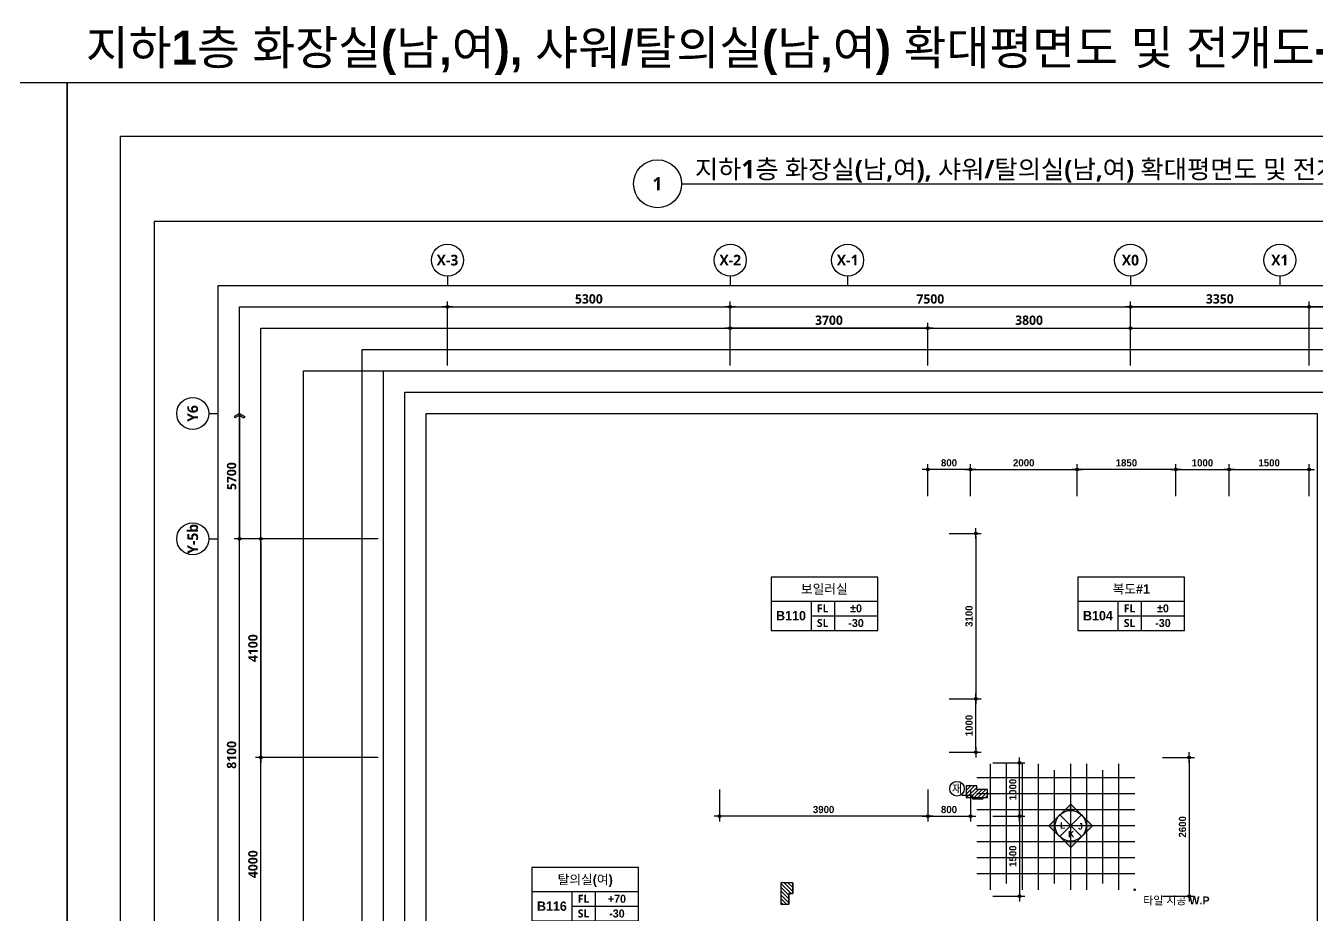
# Model space of a CAD drawing. Header units: millimetres. Extents: x 0 to 336000, y 0 to 30768.
# Drawn here: x 41223 to 65425, y 14094 to 30768 of the extents above; entities that cross this region are included whole.
import ezdxf
from ezdxf.enums import TextEntityAlignment as Align

# ---------------------------------------------------------------- set-up
doc = ezdxf.new("R2010")
doc.units = ezdxf.units.MM
doc.header["$LTSCALE"] = 50
doc.layers.get('Defpoints').update_dxf_attribs({"color": 153})
for name, color, linetype in [('0SYMB', 7, 'Continuous'), ('A-ANNO-DIM', 4, 'Continuous'), ('A-ANNO-GRA1', 7, 'Continuous'), ('A-ANNO-SYMB', 7, 'Continuous'), ('A-ANNO-TEXT1', 7, 'Continuous'), ('A-ANNO-TEXT2', 3, 'Continuous'), ('A-ANNO-TITL', 7, 'Continuous'), ('A-FLOR-GRID', 8, 'Continuous'), ('A-FLOR-TOIL-TILE', 8, 'Continuous'), ('A-ST-AXIS-BUB', 7, 'Continuous'), ('A-ST-AXIS-DIM', 7, 'Continuous'), ('AA-XXXX-TXT1', 2, 'Continuous'), ('HAT', 5, 'Continuous'), ('SYM', 7, 'Continuous')]:
    doc.layers.add(name, color=color, linetype=linetype)
doc.layers.add('G(그리드1)', color=185, linetype='Continuous', plot=False)
doc.layers.add('G(그리드2)', color=235, linetype='Continuous', plot=False)
doc.styles.add('2020음성 1차', font='나눔고딕Bold.ttf')
doc.styles.add('SH_나눔', font='')
doc.styles.add('SH_진천_나눔', font='')
doc.styles.get('SH_나눔').set_extended_font_data('NanumGothic', bold=True)
doc.styles.get('SH_진천_나눔').set_extended_font_data('NanumGothic', bold=True)
doc.dimstyles.new('SHP 50', dxfattribs={"dimscale": 50, "dimtxt": 3.5, "dimasz": 1, "dimexe": 2, "dimexo": 2, "dimgap": 1, "dimtad": 1, "dimdec": 0, "dimzin": 0, "dimdsep": 46, "dimtxsty": 'SH_진천_나눔', "dimblk": 'DIMDOT', "dimcen": 0.09, "dimclrd": 256, "dimclre": 256, "dimclrt": 3, "dimadec": 0, "dimazin": 1, "dimtfac": 1, "dimtdec": 0, "dimtix": 1, "dimtmove": 2, "dimatfit": 0, "dimldrblk": 'DIMDOT', "dimfxl": 1, "dimtolj": 1, "dimtzin": 0, "dimlwd": -1, "dimlwe": -1, "dimarcsym": 0})
doc.dimstyles.new('SHP 50내부', dxfattribs={"dimscale": 50, "dimtxt": 2.7, "dimasz": 1, "dimexe": 2, "dimexo": 2, "dimgap": 1, "dimtad": 1, "dimdec": 0, "dimzin": 0, "dimdsep": 46, "dimtxsty": '2020음성 1차', "dimblk": 'DIMDOT', "dimcen": 0.09, "dimclrd": 256, "dimclre": 256, "dimclrt": 3, "dimadec": 0, "dimazin": 1, "dimtfac": 1, "dimtdec": 0, "dimtix": 1, "dimtmove": 2, "dimatfit": 0, "dimldrblk": 'DIMDOT', "dimfxl": 1, "dimtolj": 1, "dimtzin": 0, "dimlwd": -1, "dimlwe": -1, "dimarcsym": 0})

# ---------------------------------------------------------------- blocks, each defined once
blk = doc.blocks.new('*U3112')
at = {"layer": 'A-ANNO-TITL'}
blk.add_line((0, 0), (14450, 0), dxfattribs=at)
blk.add_circle((-450, 0), 450, dxfattribs=at)
at = {"layer": 'AA-XXXX-TXT1', "style": 'SH_진천_나눔'}
blk.add_attdef('DWG.TITLE', (250, 100), '', height=350, dxfattribs=at)
at = {"layer": 'AA-XXXX-TXT1', "color": 7, "style": 'SH_진천_나눔'}
blk.add_attdef('NO1', text='', height=300, dxfattribs=at).set_placement((-450, 0), align=Align.MIDDLE)
at = {"layer": 'AA-XXXX-TXT1', "style": 'SH_진천_나눔'}
blk.add_attdef('SCALE', text='', height=150, dxfattribs=at).set_placement((14200, -100), align=Align.TOP_RIGHT)
blk = doc.blocks.new('DIMDOT')
at = {"color": 0}
blk.add_line((-2, 0), (2, 0), dxfattribs=at)
for radius in [0.5, 0.25]:
    blk.add_circle((0, 0), radius, dxfattribs=at)
blk = doc.blocks.new('*D15575')
at = {"layer": 'A-ST-AXIS-DIM'}
for p, q in [((54425, 24400), (54425, 25600)), ((54475, 25500), (61875, 25500)), ((61925, 24400), (61925, 25600))]:
    blk.add_line(p, q, dxfattribs=at)
at = {"layer": 'Defpoints', "color": 0}
for p in [(61925, 25500), (54425, 24300), (61925, 24300)]:
    blk.add_point(p, dxfattribs=at)
at = {"layer": 'A-ST-AXIS-DIM', "linetype": 'ByBlock', "xscale": 50, "yscale": 50, "zscale": 50, "rotation": 180}
blk.add_blockref('DIMDOT', (54425, 25500), dxfattribs=at)
at = {"layer": 'A-ST-AXIS-DIM', "linetype": 'ByBlock', "xscale": 50, "yscale": 50, "zscale": 50}
blk.add_blockref('DIMDOT', (61925, 25500), dxfattribs=at)
at = {"layer": 'A-ST-AXIS-DIM', "color": 3, "insert": (58175, 25646), "char_height": 175, "attachment_point": 5, "style": 'SH_진천_나눔'}
blk.add_mtext('\\A1;7500', dxfattribs=at)
blk = doc.blocks.new('A-ST-AXIS-BUB-1')
at = {"layer": 'A-ST-AXIS-BUB'}
blk.add_line((0, 350), (0, 0), dxfattribs=at)
blk.add_circle((0, 950), 600, dxfattribs=at)
blk = doc.blocks.new('*D15576')
at = {"layer": 'A-ANNO-DIM'}
for p, q in [((58925, 21950), (58925, 22550)), ((60925, 21950), (60925, 22550)), ((58975, 22450), (60875, 22450))]:
    blk.add_line(p, q, dxfattribs=at)
at = {"layer": 'Defpoints', "color": 0}
for p in [(60925, 22450), (58925, 21850), (60925, 21850)]:
    blk.add_point(p, dxfattribs=at)
at = {"layer": 'A-ANNO-DIM', "linetype": 'ByBlock', "xscale": 50, "yscale": 50, "zscale": 50, "rotation": 180}
blk.add_blockref('DIMDOT', (58925, 22450), dxfattribs=at)
at = {"layer": 'A-ANNO-DIM', "linetype": 'ByBlock', "xscale": 50, "yscale": 50, "zscale": 50}
blk.add_blockref('DIMDOT', (60925, 22450), dxfattribs=at)
at = {"layer": 'A-ANNO-DIM', "color": 3, "insert": (59925, 22574), "char_height": 135, "attachment_point": 5, "style": '2020음성 1차'}
blk.add_mtext('\\A1;2000', dxfattribs=at)
blk = doc.blocks.new('*D15579')
at = {"layer": 'A-ANNO-DIM'}
for p, q in [((60925, 21950), (60925, 22550)), ((62775, 21950), (62775, 22550)), ((62725, 22450), (60975, 22450))]:
    blk.add_line(p, q, dxfattribs=at)
at = {"layer": 'Defpoints', "color": 0}
for p in [(60925, 22450), (60925, 21850), (62775, 21850)]:
    blk.add_point(p, dxfattribs=at)
at = {"layer": 'A-ANNO-DIM', "linetype": 'ByBlock', "xscale": 50, "yscale": 50, "zscale": 50, "rotation": 180}
blk.add_blockref('DIMDOT', (60925, 22450), dxfattribs=at)
at = {"layer": 'A-ANNO-DIM', "linetype": 'ByBlock', "xscale": 50, "yscale": 50, "zscale": 50}
blk.add_blockref('DIMDOT', (62775, 22450), dxfattribs=at)
at = {"layer": 'A-ANNO-DIM', "color": 3, "insert": (61850, 22574), "char_height": 135, "attachment_point": 5, "style": '2020음성 1차'}
blk.add_mtext('\\A1;1850', dxfattribs=at)
blk = doc.blocks.new('*D15580')
at = {"layer": 'A-ST-AXIS-DIM'}
for p, q in [((47825, 21150), (45125, 21150)), ((45225, 13100), (45225, 21100)), ((47825, 13050), (45125, 13050))]:
    blk.add_line(p, q, dxfattribs=at)
at = {"layer": 'Defpoints', "color": 0}
for p in [(45225, 21150), (47925, 21150), (47925, 13050)]:
    blk.add_point(p, dxfattribs=at)
at = {"layer": 'A-ST-AXIS-DIM', "linetype": 'ByBlock', "xscale": 50, "yscale": 50, "zscale": 50}
for p, rotation in [((45225, 21150), 90), ((45225, 13050), 270)]:
    blk.add_blockref('DIMDOT', p, dxfattribs=dict(at, rotation=rotation))
at = {"layer": 'A-ST-AXIS-DIM', "color": 3, "insert": (45079, 17100), "char_height": 175, "attachment_point": 5, "rotation": 90, "style": 'SH_진천_나눔'}
blk.add_mtext('\\A1;8100', dxfattribs=at)
blk = doc.blocks.new('arrow1')
at = {"color": 0}
for p, q in [((0, 0), (0.29, 0.5)), ((0, 0), (0.29, -0.5)), ((0.16, 0), (0.41, 0.43)), ((0.16, 0), (0.41, -0.43)), ((0.29, 0.5), (0.41, 0.43)), ((0.29, -0.5), (0.41, -0.43))]:
    blk.add_line(p, q, dxfattribs=at)
blk = doc.blocks.new('*D15587')
at = {"layer": 'A-ANNO-DIM'}
for p, q in [((58125, 21950), (58125, 22550)), ((58925, 21950), (58925, 22550)), ((58875, 22450), (58175, 22450))]:
    blk.add_line(p, q, dxfattribs=at)
at = {"layer": 'Defpoints', "color": 0}
for p in [(58125, 22450), (58125, 21850), (58925, 21850)]:
    blk.add_point(p, dxfattribs=at)
at = {"layer": 'A-ANNO-DIM', "linetype": 'ByBlock', "xscale": 50, "yscale": 50, "zscale": 50, "rotation": 180}
blk.add_blockref('DIMDOT', (58125, 22450), dxfattribs=at)
at = {"layer": 'A-ANNO-DIM', "linetype": 'ByBlock', "xscale": 50, "yscale": 50, "zscale": 50}
blk.add_blockref('DIMDOT', (58925, 22450), dxfattribs=at)
at = {"layer": 'A-ANNO-DIM', "color": 3, "insert": (58525, 22574), "char_height": 135, "attachment_point": 5, "style": '2020음성 1차'}
blk.add_mtext('\\A1;800', dxfattribs=at)
blk = doc.blocks.new('*D15589')
at = {"layer": 'A-ST-AXIS-DIM'}
for p, q in [((54425, 24400), (54425, 25200)), ((58125, 24400), (58125, 25200)), ((58075, 25100), (54475, 25100))]:
    blk.add_line(p, q, dxfattribs=at)
at = {"layer": 'Defpoints', "color": 0}
for p in [(54425, 25100), (54425, 24300), (58125, 24300)]:
    blk.add_point(p, dxfattribs=at)
at = {"layer": 'A-ST-AXIS-DIM', "linetype": 'ByBlock', "xscale": 50, "yscale": 50, "zscale": 50, "rotation": 180}
blk.add_blockref('DIMDOT', (54425, 25100), dxfattribs=at)
at = {"layer": 'A-ST-AXIS-DIM', "linetype": 'ByBlock', "xscale": 50, "yscale": 50, "zscale": 50}
blk.add_blockref('DIMDOT', (58125, 25100), dxfattribs=at)
at = {"layer": 'A-ST-AXIS-DIM', "color": 3, "insert": (56275, 25247), "char_height": 175, "attachment_point": 5, "style": 'SH_진천_나눔'}
blk.add_mtext('\\A1;3700', dxfattribs=at)
blk = doc.blocks.new('*D15590')
at = {"layer": 'A-ST-AXIS-DIM'}
for p, q in [((49125, 24400), (49125, 25600)), ((49175, 25500), (54375, 25500)), ((54425, 24400), (54425, 25600))]:
    blk.add_line(p, q, dxfattribs=at)
at = {"layer": 'Defpoints', "color": 0}
for p in [(54425, 25500), (49125, 24300), (54425, 24300)]:
    blk.add_point(p, dxfattribs=at)
at = {"layer": 'A-ST-AXIS-DIM', "linetype": 'ByBlock', "xscale": 50, "yscale": 50, "zscale": 50, "rotation": 180}
blk.add_blockref('DIMDOT', (49125, 25500), dxfattribs=at)
at = {"layer": 'A-ST-AXIS-DIM', "linetype": 'ByBlock', "xscale": 50, "yscale": 50, "zscale": 50}
blk.add_blockref('DIMDOT', (54425, 25500), dxfattribs=at)
at = {"layer": 'A-ST-AXIS-DIM', "color": 3, "insert": (51775, 25647), "char_height": 175, "attachment_point": 5, "style": 'SH_진천_나눔'}
blk.add_mtext('\\A1;5300', dxfattribs=at)
blk = doc.blocks.new('*D15592')
at = {"layer": 'A-ST-AXIS-DIM'}
for p, q in [((47825, 21150), (45525, 21150)), ((45625, 21100), (45625, 17100)), ((47825, 17050), (45525, 17050))]:
    blk.add_line(p, q, dxfattribs=at)
at = {"layer": 'Defpoints', "color": 0}
for p in [(47925, 21150), (45625, 17050), (47925, 17050)]:
    blk.add_point(p, dxfattribs=at)
at = {"layer": 'A-ST-AXIS-DIM', "linetype": 'ByBlock', "xscale": 50, "yscale": 50, "zscale": 50}
for p, rotation in [((45625, 21150), 90), ((45625, 17050), 270)]:
    blk.add_blockref('DIMDOT', p, dxfattribs=dict(at, rotation=rotation))
at = {"layer": 'A-ST-AXIS-DIM', "color": 3, "insert": (45479, 19100), "char_height": 175, "attachment_point": 5, "rotation": 90, "style": 'SH_진천_나눔'}
blk.add_mtext('\\A1;4100', dxfattribs=at)
blk = doc.blocks.new('*D15593')
at = {"layer": 'A-ST-AXIS-DIM'}
for p, q in [((47825, 17050), (45525, 17050)), ((45625, 13100), (45625, 17000)), ((47825, 13050), (45525, 13050))]:
    blk.add_line(p, q, dxfattribs=at)
at = {"layer": 'Defpoints', "color": 0}
for p in [(45625, 17050), (47925, 17050), (47925, 13050)]:
    blk.add_point(p, dxfattribs=at)
at = {"layer": 'A-ST-AXIS-DIM', "linetype": 'ByBlock', "xscale": 50, "yscale": 50, "zscale": 50}
for p, rotation in [((45625, 17050), 90), ((45625, 13050), 270)]:
    blk.add_blockref('DIMDOT', p, dxfattribs=dict(at, rotation=rotation))
at = {"layer": 'A-ST-AXIS-DIM', "color": 3, "insert": (45479, 15050), "char_height": 175, "attachment_point": 5, "rotation": 90, "style": 'SH_진천_나눔'}
blk.add_mtext('\\A1;4000', dxfattribs=at)
blk = doc.blocks.new('*D15666')
at = {"layer": 'A-ST-AXIS-DIM'}
for p, q in [((58125, 24400), (58125, 25200)), ((61925, 24400), (61925, 25200)), ((58175, 25100), (61875, 25100))]:
    blk.add_line(p, q, dxfattribs=at)
at = {"layer": 'Defpoints', "color": 0}
for p in [(61925, 25100), (58125, 24300), (61925, 24300)]:
    blk.add_point(p, dxfattribs=at)
at = {"layer": 'A-ST-AXIS-DIM', "linetype": 'ByBlock', "xscale": 50, "yscale": 50, "zscale": 50, "rotation": 180}
blk.add_blockref('DIMDOT', (58125, 25100), dxfattribs=at)
at = {"layer": 'A-ST-AXIS-DIM', "linetype": 'ByBlock', "xscale": 50, "yscale": 50, "zscale": 50}
blk.add_blockref('DIMDOT', (61925, 25100), dxfattribs=at)
at = {"layer": 'A-ST-AXIS-DIM', "color": 3, "insert": (60025, 25247), "char_height": 175, "attachment_point": 5, "style": 'SH_진천_나눔'}
blk.add_mtext('\\A1;3800', dxfattribs=at)
blk = doc.blocks.new('*D15913')
at = {"layer": 'A-ANNO-DIM'}
for p, q in [((63775, 21950), (63775, 22550)), ((65275, 21950), (65275, 22550)), ((63825, 22450), (65225, 22450))]:
    blk.add_line(p, q, dxfattribs=at)
at = {"layer": 'Defpoints', "color": 0}
for p in [(65275, 22450), (63775, 21850), (65275, 21850)]:
    blk.add_point(p, dxfattribs=at)
at = {"layer": 'A-ANNO-DIM', "linetype": 'ByBlock', "xscale": 50, "yscale": 50, "zscale": 50, "rotation": 180}
blk.add_blockref('DIMDOT', (63775, 22450), dxfattribs=at)
at = {"layer": 'A-ANNO-DIM', "linetype": 'ByBlock', "xscale": 50, "yscale": 50, "zscale": 50}
blk.add_blockref('DIMDOT', (65275, 22450), dxfattribs=at)
at = {"layer": 'A-ANNO-DIM', "color": 3, "insert": (64525, 22574), "char_height": 135, "attachment_point": 5, "style": '2020음성 1차'}
blk.add_mtext('\\A1;1500', dxfattribs=at)
blk = doc.blocks.new('*D15914')
at = {"layer": 'A-ST-AXIS-DIM'}
for p, q in [((61925, 24400), (61925, 25600)), ((65225, 25500), (61975, 25500)), ((65275, 24400), (65275, 25600))]:
    blk.add_line(p, q, dxfattribs=at)
at = {"layer": 'Defpoints', "color": 0}
for p in [(61925, 25500), (61925, 24300), (65275, 24300)]:
    blk.add_point(p, dxfattribs=at)
at = {"layer": 'A-ST-AXIS-DIM', "linetype": 'ByBlock', "xscale": 50, "yscale": 50, "zscale": 50, "rotation": 180}
blk.add_blockref('DIMDOT', (61925, 25500), dxfattribs=at)
at = {"layer": 'A-ST-AXIS-DIM', "linetype": 'ByBlock', "xscale": 50, "yscale": 50, "zscale": 50}
blk.add_blockref('DIMDOT', (65275, 25500), dxfattribs=at)
at = {"layer": 'A-ST-AXIS-DIM', "color": 3, "insert": (63600, 25647), "char_height": 175, "attachment_point": 5, "style": 'SH_진천_나눔'}
blk.add_mtext('\\A1;3350', dxfattribs=at)
blk = doc.blocks.new('*D15918')
at = {"layer": 'A-ANNO-DIM'}
for p, q in [((58525, 18150), (59125, 18150)), ((59025, 17200), (59025, 18100)), ((58525, 17150), (59125, 17150))]:
    blk.add_line(p, q, dxfattribs=at)
at = {"layer": 'Defpoints', "color": 0}
for p in [(58425, 18150), (59025, 18150), (58425, 17150)]:
    blk.add_point(p, dxfattribs=at)
at = {"layer": 'A-ANNO-DIM', "linetype": 'ByBlock', "xscale": 50, "yscale": 50, "zscale": 50}
for p, rotation in [((59025, 18150), 90), ((59025, 17150), 270)]:
    blk.add_blockref('DIMDOT', p, dxfattribs=dict(at, rotation=rotation))
at = {"layer": 'A-ANNO-DIM', "color": 3, "insert": (58901, 17650), "char_height": 135, "attachment_point": 5, "rotation": 90, "style": '2020음성 1차'}
blk.add_mtext('\\A1;1000', dxfattribs=at)
blk = doc.blocks.new('*D15919')
at = {"layer": 'A-ANNO-DIM'}
for p, q in [((58525, 21250), (59125, 21250)), ((59025, 21200), (59025, 18200)), ((58525, 18150), (59125, 18150))]:
    blk.add_line(p, q, dxfattribs=at)
at = {"layer": 'Defpoints', "color": 0}
for p in [(58425, 21250), (58425, 18150), (59025, 18150)]:
    blk.add_point(p, dxfattribs=at)
at = {"layer": 'A-ANNO-DIM', "linetype": 'ByBlock', "xscale": 50, "yscale": 50, "zscale": 50}
for p, rotation in [((59025, 21250), 90), ((59025, 18150), 270)]:
    blk.add_blockref('DIMDOT', p, dxfattribs=dict(at, rotation=rotation))
at = {"layer": 'A-ANNO-DIM', "color": 3, "insert": (58901, 19700), "char_height": 135, "attachment_point": 5, "rotation": 90, "style": '2020음성 1차'}
blk.add_mtext('\\A1;3100', dxfattribs=at)
blk = doc.blocks.new('*D16180')
at = {"layer": 'A-ANNO-DIM'}
for p, q in [((62775, 21950), (62775, 22550)), ((63775, 21950), (63775, 22550)), ((62825, 22450), (63725, 22450))]:
    blk.add_line(p, q, dxfattribs=at)
at = {"layer": 'Defpoints', "color": 0}
for p in [(63775, 22450), (62775, 21850), (63775, 21850)]:
    blk.add_point(p, dxfattribs=at)
at = {"layer": 'A-ANNO-DIM', "linetype": 'ByBlock', "xscale": 50, "yscale": 50, "zscale": 50, "rotation": 180}
blk.add_blockref('DIMDOT', (62775, 22450), dxfattribs=at)
at = {"layer": 'A-ANNO-DIM', "linetype": 'ByBlock', "xscale": 50, "yscale": 50, "zscale": 50}
blk.add_blockref('DIMDOT', (63775, 22450), dxfattribs=at)
at = {"layer": 'A-ANNO-DIM', "color": 3, "insert": (63275, 22574), "char_height": 135, "attachment_point": 5, "style": '2020음성 1차'}
blk.add_mtext('\\A1;1000', dxfattribs=at)
blk = doc.blocks.new('*D16188')
at = {"layer": 'A-ANNO-DIM'}
for p, q in [((59345, 16950), (59945, 16950)), ((59845, 16000), (59845, 16900)), ((59345, 15950), (59945, 15950))]:
    blk.add_line(p, q, dxfattribs=at)
at = {"layer": 'Defpoints', "color": 0}
for p in [(59245, 16950), (59845, 16950), (59245, 15950)]:
    blk.add_point(p, dxfattribs=at)
at = {"layer": 'A-ANNO-DIM', "linetype": 'ByBlock', "xscale": 50, "yscale": 50, "zscale": 50}
for p, rotation in [((59845, 16950), 90), ((59845, 15950), 270)]:
    blk.add_blockref('DIMDOT', p, dxfattribs=dict(at, rotation=rotation))
at = {"layer": 'A-ANNO-DIM', "color": 3, "insert": (59721, 16450), "char_height": 135, "attachment_point": 5, "rotation": 90, "style": '2020음성 1차'}
blk.add_mtext('\\A1;1000', dxfattribs=at)
blk = doc.blocks.new('*D16189')
at = {"layer": 'A-ANNO-DIM'}
for p, q in [((59345, 15950), (59945, 15950)), ((59845, 15900), (59845, 14500)), ((59345, 14450), (59945, 14450))]:
    blk.add_line(p, q, dxfattribs=at)
at = {"layer": 'Defpoints', "color": 0}
for p in [(59245, 15950), (59245, 14450), (59845, 14450)]:
    blk.add_point(p, dxfattribs=at)
at = {"layer": 'A-ANNO-DIM', "linetype": 'ByBlock', "xscale": 50, "yscale": 50, "zscale": 50}
for p, rotation in [((59845, 15950), 90), ((59845, 14450), 270)]:
    blk.add_blockref('DIMDOT', p, dxfattribs=dict(at, rotation=rotation))
at = {"layer": 'A-ANNO-DIM', "color": 3, "insert": (59721, 15200), "char_height": 135, "attachment_point": 5, "rotation": 90, "style": '2020음성 1차'}
blk.add_mtext('\\A1;1500', dxfattribs=at)
blk = doc.blocks.new('*D18380')
at = {"layer": 'A-ANNO-DIM'}
for p, q in [((54225, 16450), (54225, 15850)), ((58125, 16450), (58125, 15850)), ((58075, 15950), (54275, 15950))]:
    blk.add_line(p, q, dxfattribs=at)
at = {"layer": 'Defpoints', "color": 0}
for p in [(54225, 16550), (58125, 16550), (54225, 15950)]:
    blk.add_point(p, dxfattribs=at)
at = {"layer": 'A-ANNO-DIM', "linetype": 'ByBlock', "xscale": 50, "yscale": 50, "zscale": 50, "rotation": 180}
blk.add_blockref('DIMDOT', (54225, 15950), dxfattribs=at)
at = {"layer": 'A-ANNO-DIM', "linetype": 'ByBlock', "xscale": 50, "yscale": 50, "zscale": 50}
blk.add_blockref('DIMDOT', (58125, 15950), dxfattribs=at)
at = {"layer": 'A-ANNO-DIM', "color": 3, "insert": (56175, 16074), "char_height": 135, "attachment_point": 5, "style": '2020음성 1차'}
blk.add_mtext('\\A1;3900', dxfattribs=at)
blk = doc.blocks.new('*D18381')
at = {"layer": 'A-ANNO-DIM'}
for p, q in [((58125, 16450), (58125, 15850)), ((58925, 16450), (58925, 15850)), ((58175, 15950), (58875, 15950))]:
    blk.add_line(p, q, dxfattribs=at)
at = {"layer": 'Defpoints', "color": 0}
for p in [(58125, 16550), (58925, 16550), (58925, 15950)]:
    blk.add_point(p, dxfattribs=at)
at = {"layer": 'A-ANNO-DIM', "linetype": 'ByBlock', "xscale": 50, "yscale": 50, "zscale": 50, "rotation": 180}
blk.add_blockref('DIMDOT', (58125, 15950), dxfattribs=at)
at = {"layer": 'A-ANNO-DIM', "linetype": 'ByBlock', "xscale": 50, "yscale": 50, "zscale": 50}
blk.add_blockref('DIMDOT', (58925, 15950), dxfattribs=at)
at = {"layer": 'A-ANNO-DIM', "color": 3, "insert": (58525, 16074), "char_height": 135, "attachment_point": 5, "style": '2020음성 1차'}
blk.add_mtext('\\A1;800', dxfattribs=at)
blk = doc.blocks.new('G$C9D92D8A7')
at = {"layer": 'A-ANNO-GRA1'}
for p, q in [((0, 11), (40, 11)), ((15, 11), (15, 0)), ((23.75, 11), (23.75, 0)), ((15, 5.5), (40, 5.5))]:
    blk.add_line(p, q, dxfattribs=at)
blk.add_lwpolyline([(0, 20), (0, 0), (40, 0), (40, 20)], close=True, dxfattribs=at)
at = {"style": '2020음성 1차'}
for tag, height, p in [('실명', 3.5, (20, 15.5)), ('마감레벨', 3, (31.875, 8.25)), ('실번호', 3.5, (7.5, 5.5)), ('구조레벨', 3, (31.875, 2.75))]:
    blk.add_attdef(tag, text='', height=height, dxfattribs=at).set_placement(p, align=Align.MIDDLE_CENTER)
at = {"layer": 'A-ANNO-TEXT1', "style": 'SH_나눔'}
for s, p in [('FL', (19.375, 8.25)), ('SL', (19.375, 2.75))]:
    blk.add_text(s, height=3, dxfattribs=at).set_placement(p, align=Align.MIDDLE)
blk = doc.blocks.new('*D22083')
at = {"layer": 'A-ANNO-DIM'}
for p, q in [((62525, 17050), (63125, 17050)), ((63025, 17000), (63025, 14500)), ((62525, 14450), (63125, 14450))]:
    blk.add_line(p, q, dxfattribs=at)
at = {"layer": 'Defpoints', "color": 0}
for p in [(62425, 17050), (62425, 14450), (63025, 14450)]:
    blk.add_point(p, dxfattribs=at)
at = {"layer": 'A-ANNO-DIM', "linetype": 'ByBlock', "xscale": 50, "yscale": 50, "zscale": 50}
for p, rotation in [((63025, 17050), 90), ((63025, 14450), 270)]:
    blk.add_blockref('DIMDOT', p, dxfattribs=dict(at, rotation=rotation))
at = {"layer": 'A-ANNO-DIM', "color": 3, "insert": (62901, 15750), "char_height": 135, "attachment_point": 5, "rotation": 90, "style": '2020음성 1차'}
blk.add_mtext('\\A1;2600', dxfattribs=at)

msp = doc.modelspace()

# ---------------------------------------------------------------- hatches: boundary and pattern name
at = {"layer": 'HAT', "linetype": 'ByBlock', "ltscale": 10, "transparency": 33554687}
h = msp.add_hatch(dxfattribs=at)
h.set_pattern_fill('ANSI31', color=256, scale=50)
h.set_pattern_definition([(45, (345859.106, -54492.76), (-35.355339, 35.355339), [])])
h.paths.add_polyline_path([(58845.2, 16520), (58845.2, 16300), (59245.2, 16300), (59245.2, 16450), (59045.2, 16450), (59045.2, 16520)])
h = msp.add_hatch(dxfattribs=at)
h.set_pattern_fill('ANSI31', color=256, scale=50, angle=270)
h.set_pattern_definition([(315, (-15417.587, -272313.933), (35.355339, 35.355339), [])])
h.paths.add_polyline_path([(55595.2, 14700), (55375.2, 14700), (55375.2, 14300), (55525.2, 14300), (55525.2, 14500), (55595.2, 14500)])
at = {"layer": 'SYM'}
for points in [[(61008.8, 15973.6), (60805.2, 16177.3), (60601.5, 15973.6, -0.1989124), (60805.2, 16058, -0.1989124)], [(60601.5, 15566.4), (60397.9, 15770), (60601.5, 15973.6, 0.1989124), (60517.2, 15770, 0.1989124)], [(61008.8, 15566.4), (61212.5, 15770), (61008.8, 15973.6, -0.1989124), (61093.2, 15770, -0.1989124)], [(61008.8, 15566.4), (60805.2, 15362.7), (60601.5, 15566.4, 0.1989124), (60805.2, 15482, 0.1989124)]]:
    msp.add_hatch(color=5, dxfattribs=at).paths.add_polyline_path(points)

# ---------------------------------------------------------------- linework, layer by layer
at = {"layer": '0SYMB', "linetype": 'ByBlock', "ltscale": 10}
for points in [[(58766.6, 16347.1), (58966.6, 16347.1), (58966.6, 16277.1), (59166.6, 16277.1)], [(55595.2, 14700), (55595.2, 14500), (55525.2, 14500), (55525.2, 14300)]]:
    msp.add_lwpolyline(points, dxfattribs=at)
at = {"layer": 'A-ANNO-GRA1'}
msp.add_lwpolyline([(43625.2, 27100), (43625.2, 1600), (77900, 1600), (77900, 27100)], close=True, dxfattribs=at)
at = {"layer": 'A-ANNO-SYMB'}
msp.add_lwpolyline([(62355.2, 15020, 0, 40, 0), (62355.2, 14900, 0, 0, 0), (62355.2, 14570, 0, 0, 0), (62005.2, 14570, 0, 0, 0), (62005.2, 14220, 0, 0, 0), (61675.2, 14220, 40, 0, 0), (61555.2, 14220, 0, 40, 0)], format="xyseb", dxfattribs=at)
at = {"layer": 'A-ANNO-SYMB', "const_width": 19}
msp.add_lwpolyline([(61990.2, 14570, -1), (62020.2, 14570, -1)], format="xyb", close=True, dxfattribs=at)
at = {"layer": 'A-ANNO-SYMB'}
msp.add_circle((58674.5, 16465.3), 136.9, dxfattribs=at)
at = {"layer": 'A-FLOR-GRID'}
for points in [[(58845.2, 16520), (58845.2, 16300), (59245.2, 16300), (59245.2, 16450), (59045.2, 16450), (59045.2, 16520), (58845.2, 16520)], [(55595.2, 14700), (55375.2, 14700), (55375.2, 14300), (55525.2, 14300), (55525.2, 14500), (55595.2, 14500), (55595.2, 14700)]]:
    msp.add_lwpolyline(points, close=True, dxfattribs=at)
at = {"layer": 'A-FLOR-TOIL-TILE'}
for p, q in [((59305.2, 14570), (59305.2, 16930)), ((59605.2, 14690), (59605.2, 16930)), ((59905.2, 14570), (59905.2, 16930)), ((60205.2, 14570), (60205.2, 16930)), ((60505.2, 14690), (60505.2, 16810)), ((60805.2, 14570), (60805.2, 16930)), ((61105.2, 14570), (61105.2, 16930)), ((61405.2, 14690), (61405.2, 16810)), ((61705.2, 14570), (61705.2, 16930)), ((60045.2, 16670), (59045.2, 16670)), ((62005.2, 16670), (60055.2, 16670)), ((60045.2, 16370), (59045.2, 16370)), ((62005.2, 16370), (60055.2, 16370)), ((60045.2, 16070), (59045.2, 16070)), ((62005.2, 16070), (60055.2, 16070)), ((62005.2, 15770), (59045.2, 15770)), ((62005.2, 15470), (59045.2, 15470)), ((62005.2, 15170), (59045.2, 15170)), ((62005.2, 14870), (59045.2, 14870))]:
    msp.add_line(p, q, dxfattribs=at)
at = {"layer": 'A-ST-AXIS-DIM'}
for p, q in [((66225.2, 25500), (65275.2, 25500)), ((45225.2, 23500), (45225.2, 21150))]:
    msp.add_line(p, q, dxfattribs=at)
at = {"layer": 'Defpoints'}
for points in [[(42000, 0), (42000, 29700), (0, 29700), (0, 0)], [(84000, 0), (84000, 29700), (42000, 29700), (42000, 0)], [(43000, 28700), (78474.8, 28700), (78474.8, 1000), (43000, 1000)]]:
    msp.add_lwpolyline(points, close=True, dxfattribs=at)
at = {"layer": 'G(그리드1)'}
for points in [[(44825.2, 25900), (68225.2, 25900), (68225.2, 4150), (44825.2, 4150)], [(45225.2, 25500), (67825.2, 25500), (67825.2, 4550), (45225.2, 4550)], [(45625.2, 25100), (67425.2, 25100), (67425.2, 4950), (45625.2, 4950)], [(46425.2, 24300), (66625.2, 24300), (66625.2, 5750), (46425.2, 5750)]]:
    msp.add_lwpolyline(points, close=True, dxfattribs=at)
at = {"layer": 'G(그리드2)'}
for points in [[(47525.2, 24700), (66625.2, 24700), (66625.2, 5350), (47525.2, 5350)], [(47925.2, 24300), (66225.2, 24300), (66225.2, 5750), (47925.2, 5750)], [(48325.2, 23900), (65825.2, 23900), (65825.2, 6150), (48325.2, 6150)], [(48725.2, 23500), (65425.2, 23500), (65425.2, 6550), (48725.2, 6550)]]:
    msp.add_lwpolyline(points, close=True, dxfattribs=at)
at = {"layer": 'SYM'}
for p, q in [((61008.8, 15973.6), (60601.5, 15566.4)), ((61008.8, 15566.4), (60601.5, 15973.6))]:
    msp.add_line(p, q, dxfattribs=at)
msp.add_lwpolyline([(60805.2, 16177.3), (60397.9, 15770), (60805.2, 15362.7), (61212.5, 15770), (60805.2, 16177.3)], dxfattribs=at)
msp.add_lwpolyline([(60805.2, 16177.3), (60397.9, 15770), (60805.2, 15362.7), (61212.5, 15770), (60805.2, 16177.3)], dxfattribs=at)
msp.add_circle((60805.2, 15770), 288, dxfattribs=at)

# ---------------------------------------------------------------- block references
ref = msp.add_blockref('*U3112', (53512.4, 27806))
ref.add_attrib('SCALE', 'SCALE : 1/50 (A3:1/100)', dxfattribs={"layer": 'A-ANNO-TITL', "height": 150, "style": 'SH_진천_나눔'}).set_placement((67712.4, 27706), align=Align.TOP_RIGHT)
ref.add_attrib('DWG.TITLE', '지하1층 화장실(남,여), 샤워/탈의실(남,여) 확대평면도 및 전개도-1', (53762.4, 27906), dxfattribs={"layer": 'A-ANNO-TITL', "height": 347.908, "style": 'SH_진천_나눔'})
ref.add_attrib('NO1', '1', dxfattribs={"layer": 'A-ANNO-TITL', "color": 7, "height": 250, "style": 'SH_진천_나눔'}).set_placement((53062.4, 27806), align=Align.MIDDLE)
at = {"layer": 'A-ANNO-TEXT1'}
ref = msp.add_blockref('G$C9D92D8A7', (55188.8, 19434.2), dxfattribs=dict(at, xscale=50, yscale=50, zscale=50))
ref.add_attrib('실명', '보일러실', dxfattribs={"layer": 'A-ANNO-TEXT2', "height": 175, "style": '2020음성 1차'}).set_placement((56188.8, 20209.2), align=Align.MIDDLE_CENTER)
ref.add_attrib('실번호', 'B110', dxfattribs={"layer": 'A-ANNO-TEXT2', "height": 175, "style": '2020음성 1차'}).set_placement((55563.8, 19709.2), align=Align.MIDDLE_CENTER)
ref.add_attrib('마감레벨', '%%p0', dxfattribs={"height": 150, "style": '2020음성 1차'}).set_placement((56782.6, 19846.7), align=Align.MIDDLE_CENTER)
ref.add_attrib('구조레벨', '-30', dxfattribs={"height": 150, "style": '2020음성 1차'}).set_placement((56782.6, 19571.7), align=Align.MIDDLE_CENTER)
ref = msp.add_blockref('G$C9D92D8A7', (60940.9, 19434.2), dxfattribs=dict(at, xscale=50, yscale=50, zscale=50))
ref.add_attrib('실명', '복도#1', dxfattribs={"layer": 'A-ANNO-TEXT2', "height": 175, "style": '2020음성 1차'}).set_placement((61940.9, 20209.2), align=Align.MIDDLE_CENTER)
ref.add_attrib('실번호', 'B104', dxfattribs={"layer": 'A-ANNO-TEXT2', "height": 175, "style": '2020음성 1차'}).set_placement((61315.9, 19709.2), align=Align.MIDDLE_CENTER)
ref.add_attrib('마감레벨', '%%p0', dxfattribs={"height": 150, "style": '2020음성 1차'}).set_placement((62534.7, 19846.7), align=Align.MIDDLE_CENTER)
ref.add_attrib('구조레벨', '-30', dxfattribs={"height": 150, "style": '2020음성 1차'}).set_placement((62534.7, 19571.7), align=Align.MIDDLE_CENTER)
ref = msp.add_blockref('G$C9D92D8A7', (50706.8, 13988.1), dxfattribs=dict(at, xscale=50.00000000000009, yscale=50.00000000000009, zscale=50.00000000000009))
ref.add_attrib('실명', '탈의실(여)', dxfattribs={"layer": 'A-ANNO-TEXT2', "height": 175, "style": '2020음성 1차'}).set_placement((51706.8, 14763.1, -24796.3), align=Align.MIDDLE_CENTER)
ref.add_attrib('실번호', 'B116', dxfattribs={"layer": 'A-ANNO-TEXT2', "height": 175, "style": '2020음성 1차'}).set_placement((51081.8, 14263.1, -24796.3), align=Align.MIDDLE_CENTER)
ref.add_attrib('마감레벨', '+70', dxfattribs={"height": 150, "style": '2020음성 1차'}).set_placement((52300.6, 14400.6, -24796.3), align=Align.MIDDLE_CENTER)
ref.add_attrib('구조레벨', '-30', dxfattribs={"height": 150, "style": '2020음성 1차'}).set_placement((52300.6, 14125.6, -24796.3), align=Align.MIDDLE_CENTER)
at = {"layer": 'A-ST-AXIS-BUB', "xscale": 0.5, "yscale": 0.5, "zscale": 0.5}
for p in [(49125.2, 25900), (54425.2, 25900), (56625.2, 25900), (61925.2, 25900), (64725.2, 25900)]:
    msp.add_blockref('A-ST-AXIS-BUB-1', p, dxfattribs=at)
at = {"layer": 'A-ST-AXIS-BUB', "xscale": 0.5, "yscale": 0.5, "zscale": 0.5, "rotation": 90}
for p in [(44825.2, 23500), (44825.2, 21150)]:
    msp.add_blockref('A-ST-AXIS-BUB-1', p, dxfattribs=at)
at = {"layer": 'A-ST-AXIS-DIM', "xscale": 200, "yscale": 200, "zscale": 200, "rotation": 270.0000000000139}
msp.add_blockref('arrow1', (45225.2, 23500), dxfattribs=at)

# ---------------------------------------------------------------- texts
at = {"layer": 'A-ANNO-TEXT1', "style": 'SH_진천_나눔'}
for s, p in [('X-3', (49125.2, 26375)), ('X-2', (54425.2, 26375)), ('X-1', (56625.2, 26375)), ('X0', (61925.2, 26375)), ('X1', (64725.2, 26375))]:
    msp.add_text(s, height=200, dxfattribs=at).set_placement(p, align=Align.MIDDLE_CENTER)
for s, p in [('Y6', (44350.2, 23500)), ('Y-5b', (44350.2, 21150))]:
    msp.add_text(s, height=200, rotation=90, dxfattribs=at).set_placement(p, align=Align.MIDDLE_CENTER)
at = {"layer": 'A-ANNO-TEXT1', "style": '2020음성 1차'}
for s, p in [('I', (60780.4, 15896.1)), ('L', (60607.6, 15713.6)), ('J', (60944.1, 15699.2)), ('K', (60758, 15554.3))]:
    msp.add_text(s, height=120, dxfattribs=at).set_placement(p)
msp.add_text('타일 시공 W.P', height=150, dxfattribs=at).set_placement((62165.6, 14370), align=Align.MIDDLE_LEFT)
at = {"layer": 'A-ANNO-TITL', "style": '2020음성 1차'}
msp.add_text('재', height=150, dxfattribs=at).set_placement((58579, 16465.3), align=Align.MIDDLE_LEFT)
at = {"layer": 'A-ST-AXIS-DIM', "color": 3, "insert": (45079.2, 22325), "char_height": 175, "attachment_point": 5, "rotation": 90, "style": 'SH_진천_나눔'}
msp.add_mtext('\\A1;5700', dxfattribs=at)
at = {"layer": 'Defpoints', "style": '2020음성 1차'}
msp.add_text('지하1층 화장실(남,여), 샤워/탈의실(남,여) 확대평면도 및 전개도-1', height=640, dxfattribs=at).set_placement((42347.1, 30039.7))

# ---------------------------------------------------------------- dimensions: what is measured, and where the dimension line sits
at = {"layer": 'A-ANNO-DIM'}
for base, p1, p2, angle, picture, middle in [((58125.2, 22450), (58925.2, 21850), (58125.2, 21850), 0, '*D15587', (58525.2, 22574.5)), ((60925.2, 22450), (58925.2, 21850), (60925.2, 21850), 180, '*D15576', (59925.2, 22574.2)), ((60925.2, 22450), (62775.2, 21850), (60925.2, 21850), 0, '*D15579', (61850.2, 22574.5)), ((63775.2, 22450), (62775.2, 21850), (63775.2, 21850), 180, '*D16180', (63275.2, 22574)), ((65275.2, 22450), (63775.2, 21850), (65275.2, 21850), 180, '*D15913', (64525.2, 22574.2)), ((59025.2, 18150), (58425.2, 21250), (58425.2, 18150), 90, '*D15919', (58900.7, 19700)), ((59025.2, 18150), (58425.2, 17150), (58425.2, 18150), 270, '*D15918', (58901.2, 17650)), ((59845.2, 16950), (59245.2, 15950), (59245.2, 16950), 270, '*D16188', (59721.2, 16450)), ((63025.2, 14450), (62425.2, 17050), (62425.2, 14450), 90, '*D22083', (62900.7, 15750)), ((58925.2, 15950), (58125.2, 16550), (58925.2, 16550), 180, '*D18381', (58525.2, 16074.5)), ((59845.2, 14450), (59245.2, 15950), (59245.2, 14450), 90, '*D16189', (59721, 15200))]:
    dim = msp.add_linear_dim(base=base, p1=p1, p2=p2, angle=angle, dimstyle='SHP 50내부', override={"dimtxsty": '2020음성 1차', "dimldrblk": 'DIMDOT'}, dxfattribs=at)
    dim.commit()
    dim.dimension.update_dxf_attribs({"geometry": picture, "text_midpoint": middle})
dim = msp.add_linear_dim(base=(54225.2, 15950), p1=(58125.2, 16550), p2=(54225.2, 16550), dimstyle='SHP 50내부', override={"dimtxsty": '2020음성 1차', "dimldrblk": 'DIMDOT'}, dxfattribs=at)
dim.commit()
dim.dimension.update_dxf_attribs({"geometry": '*D18380', "text_midpoint": (56175.2, 16074.5)})
at = {"layer": 'A-ST-AXIS-DIM'}
for base, p1, p2, angle, picture, middle in [((54425.2, 25500), (49125.2, 24300), (54425.2, 24300), 180, '*D15590', (51775.2, 25646.6)), ((61925.2, 25500), (65275.2, 24300), (61925.2, 24300), 180, '*D15914', (63600.2, 25646.6)), ((54425.2, 25100), (58125.2, 24300), (54425.2, 24300), 0, '*D15589', (56275.2, 25246.6)), ((61925.2, 25100), (58125.2, 24300), (61925.2, 24300), 180, '*D15666', (60025.2, 25246.6)), ((45225.2, 21150), (47925.2, 13050), (47925.2, 21150), 90, '*D15580', (45078.6, 17100)), ((45625.2, 17050), (47925.2, 21150), (47925.2, 17050), 90, '*D15592', (45479.2, 19100)), ((45625.2, 17050), (47925.2, 13050), (47925.2, 17050), 270, '*D15593', (45479.2, 15050))]:
    dim = msp.add_linear_dim(base=base, p1=p1, p2=p2, angle=angle, dimstyle='SHP 50', dxfattribs=at)
    dim.commit()
    dim.dimension.update_dxf_attribs({"geometry": picture, "text_midpoint": middle})
dim = msp.add_linear_dim(base=(61925.2, 25500), p1=(54425.2, 24300), p2=(61925.2, 24300), dimstyle='SHP 50', dxfattribs=at)
dim.commit()
dim.dimension.update_dxf_attribs({"geometry": '*D15575', "text_midpoint": (58175.2, 25646.2)})

doc.saveas('drawing.dxf')
